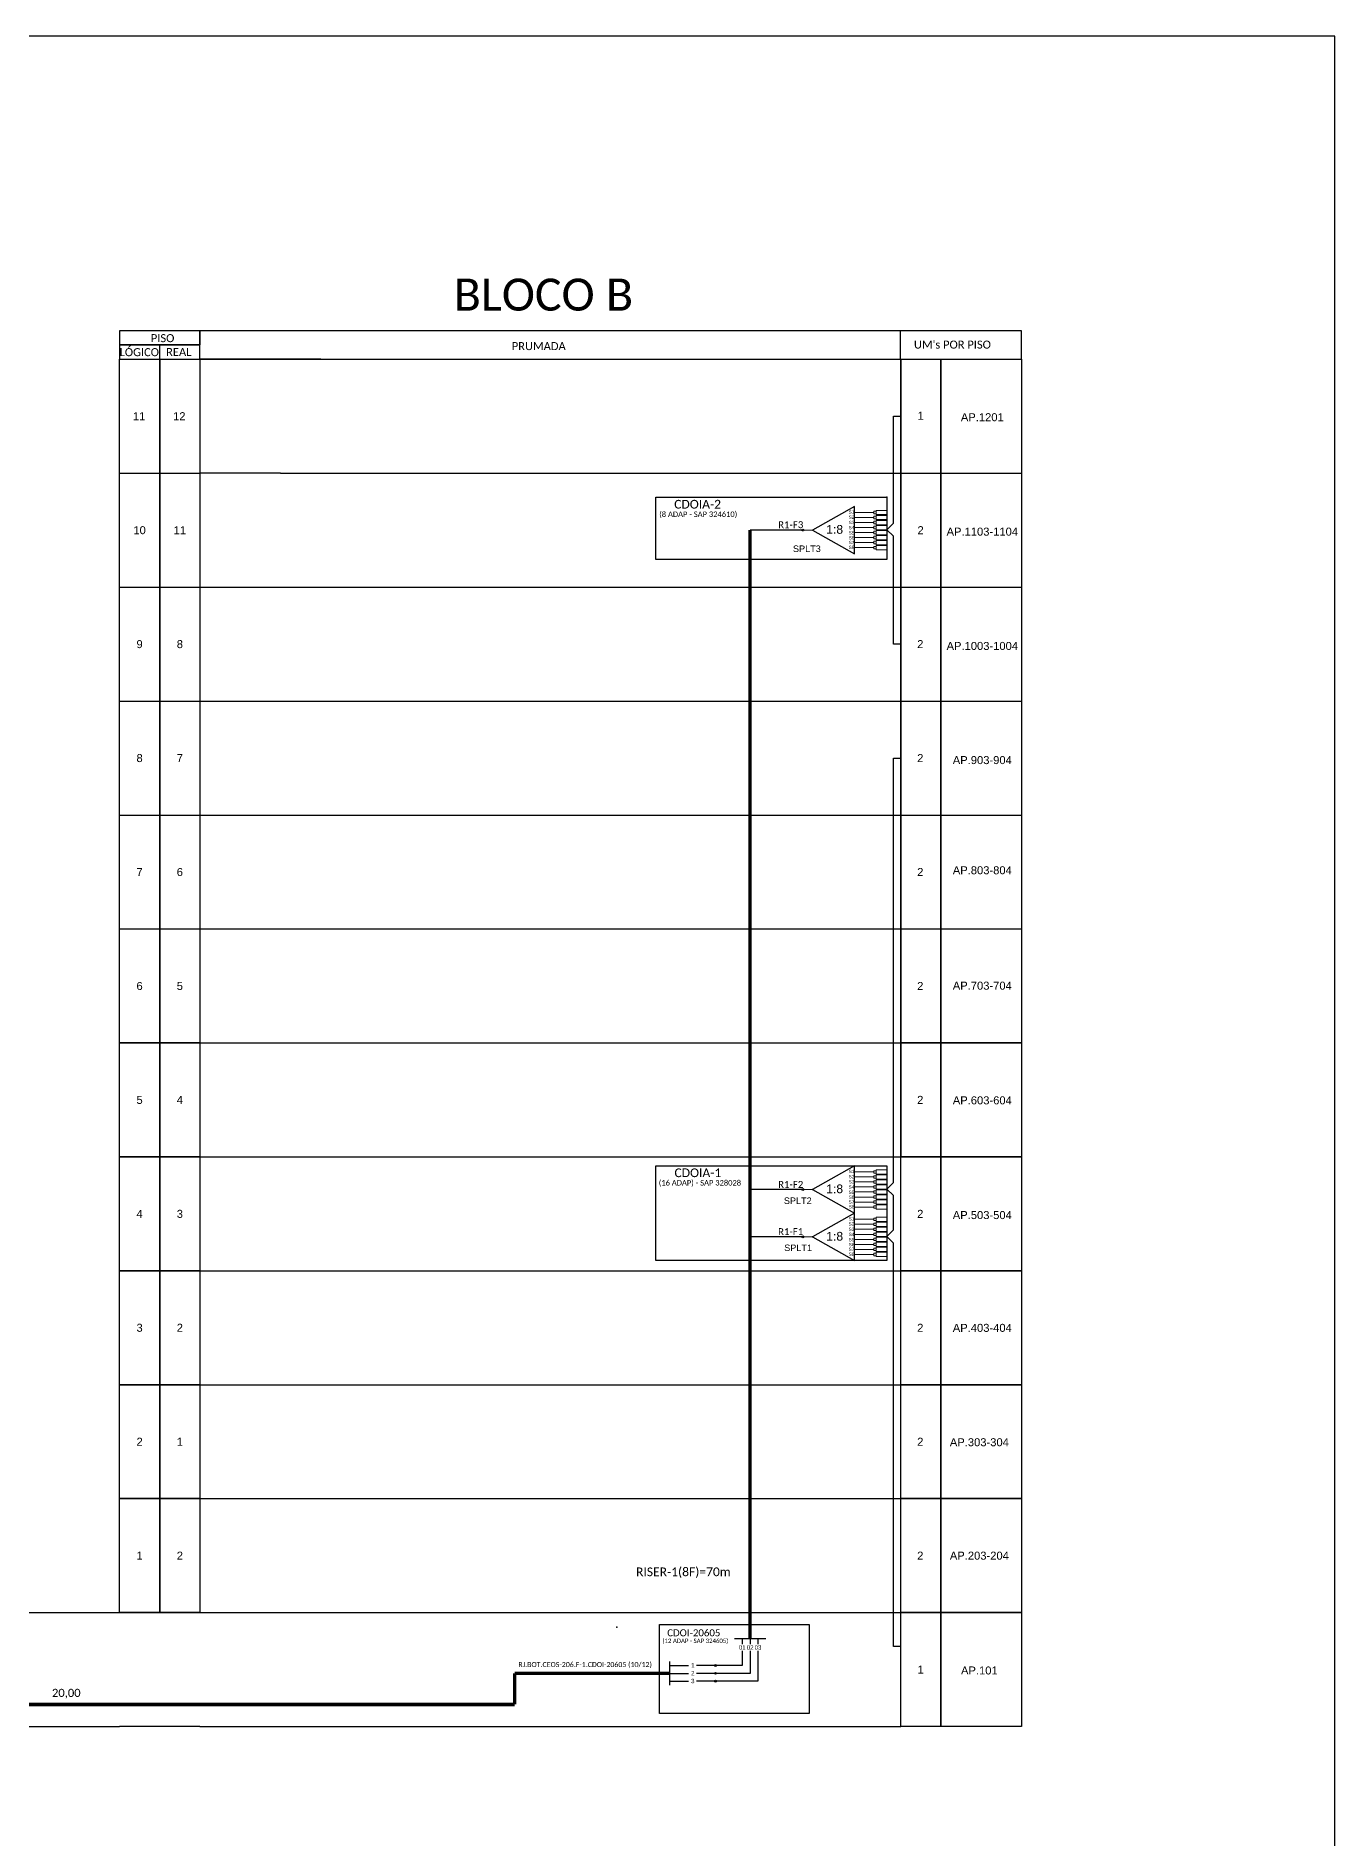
# Model space of a CAD drawing. Header units: inches. Extents: x 26733 to 28293, y 296242 to 297080.
# Drawn here: x 27994.7 to 28293.4, y 296665.6 to 297080.1 of the extents above; entities that cross this region are included whole.
import ezdxf
from ezdxf.enums import TextEntityAlignment as Align

# ---------------------------------------------------------------- set-up
doc = ezdxf.new("R2010")
doc.units = ezdxf.units.IN
doc.header["$MEASUREMENT"] = 0
doc.layers.get('0').update_dxf_attribs({"color": 252})
doc.styles.add('ARIAL', font='arial.ttf')
doc.styles.add('MtXpl_Calibri', font='calibri.ttf')
doc.styles.add('WMF-Calibri0', font='calibri.ttf')

# ---------------------------------------------------------------- blocks, each defined once
blk = doc.blocks.new('A$C415C251F')
at = {"color": 3}
blk.add_point((0, 0), dxfattribs=at)
blk = doc.blocks.new('SPLT_1-8_SC-APC')
at = {"color": 1}
blk.add_lwpolyline([(-7.37, -2.1), (-17.04, -7.55), (-7.37, -13), (-7.37, -2.1)], dxfattribs=at)
at = {"color": 3, "lineweight": 0}
for points in [[(-2.99, -3.51), (-7.37, -3.51)], [(-2.41, -3.02), (-2.41, -4)], [(-2.41, -3.02), (0, -3.02)], [(-2.41, -4), (0, -4)], [(-7.37, -4.66), (-2.99, -4.66)], [(-7.37, -5.82), (-2.99, -5.82)], [(-7.37, -6.97), (-2.99, -6.97)], [(-7.37, -8.12), (-2.99, -8.12)], [(-2.41, -4.17), (-2.41, -5.16)], [(-2.41, -4.17), (0, -4.17)], [(-2.41, -5.16), (0, -5.16)], [(-2.41, -5.32), (-2.41, -6.31)], [(-2.41, -5.32), (0, -5.32)], [(-2.41, -6.31), (0, -6.31)], [(-2.41, -6.48), (-2.41, -7.46)], [(-2.41, -6.48), (0, -6.48)], [(-2.41, -7.46), (0, -7.46)], [(-2.41, -7.63), (-2.41, -8.62)], [(-2.41, -7.63), (0, -7.63)], [(-7.37, -9.28), (-2.99, -9.28)], [(-7.37, -10.43), (-2.99, -10.43)], [(-7.37, -11.58), (-2.99, -11.58)], [(-2.41, -8.62), (0, -8.62)], [(-2.41, -8.78), (-2.41, -9.77)], [(-2.41, -8.78), (0, -8.78)], [(-2.41, -9.77), (0, -9.77)], [(-2.41, -9.94), (-2.41, -10.92)], [(-2.41, -9.94), (0, -9.94)], [(-2.41, -10.92), (0, -10.92)], [(-2.41, -11.09), (-2.41, -12.08)], [(-2.41, -11.09), (0, -11.09)], [(-2.41, -12.08), (0, -12.08)]]:
    blk.add_lwpolyline(points, dxfattribs=at)
for points in [[(-2.99, -3.22), (-2.41, -3.22), (-2.41, -3.8), (-2.99, -3.8)], [(-2.99, -4.38), (-2.41, -4.38), (-2.41, -4.95), (-2.99, -4.95)], [(-2.99, -5.53), (-2.41, -5.53), (-2.41, -6.1), (-2.99, -6.1)], [(-2.99, -6.68), (-2.41, -6.68), (-2.41, -7.26), (-2.99, -7.26)], [(-2.99, -7.84), (-2.41, -7.84), (-2.41, -8.41), (-2.99, -8.41)], [(-2.99, -8.99), (-2.41, -8.99), (-2.41, -9.56), (-2.99, -9.56)], [(-2.99, -10.14), (-2.41, -10.14), (-2.41, -10.72), (-2.99, -10.72)], [(-2.99, -11.3), (-2.41, -11.3), (-2.41, -11.87), (-2.99, -11.87)]]:
    blk.add_lwpolyline(points, close=True, dxfattribs=at)
at = {"color": 1, "lineweight": 0}
blk.add_lwpolyline([(-17.04, -7.55), (-19.26, -7.55)], dxfattribs=at)
at = {"color": 1, "style": 'ARIAL'}
for s, height, p in [('S1', 0.75, (-8.74, -3.78)), ('1:8', 2, (-13.91, -8.4)), ('S2', 0.75, (-8.74, -4.97)), ('S3', 0.75, (-8.74, -6.18)), ('S4', 0.75, (-8.74, -7.36)), ('S5', 0.75, (-8.74, -8.57)), ('S6', 0.75, (-8.74, -9.69)), ('S7', 0.75, (-8.74, -10.78)), ('S8', 0.75, (-8.74, -11.9))]:
    blk.add_text(s, height=height, dxfattribs=at).set_placement(p)
blk = doc.blocks.new('LEG_CDOIA8_C-SPLT_ESQ')
at = {"color": 3, "extrusion": (0, 0, -1), "xscale": -1, "zscale": -1}
blk.add_blockref('A$C415C251F', (0, 0), dxfattribs=at)
at = {"color": 1, "style": 'WMF-Calibri0', "flags": 4}
blk.add_attdef('MODELO', text='', height=1.5, dxfattribs=at).set_placement((22.54, -4.54), align=Align.CENTER)
blk.add_attdef('CDO', (21.44, -2.61), '', height=2, dxfattribs=at)
at = {"style": 'ARIAL', "flags": 4}
blk.add_attdef('SPLITAGEM', text='', height=1.5, dxfattribs=at).set_placement((18.61, -12.59), align=Align.CENTER)

msp = doc.modelspace()

# ---------------------------------------------------------------- hatches: boundary and pattern name
h = msp.add_hatch(color=3)
h.dxf.hatch_style = 1
edge = h.paths.add_edge_path()
edge.add_arc((28171.07, 296966.53), 0.205, 0, 360)
h = msp.add_hatch(color=3)
h.dxf.hatch_style = 1
edge = h.paths.add_edge_path()
edge.add_arc((28171.07, 296814.93), 0.205, 0, 360)
h = msp.add_hatch(color=3)
h.dxf.hatch_style = 1
edge = h.paths.add_edge_path()
edge.add_arc((28171.07, 296804.04), 0.205, 0, 360)
h = msp.add_hatch(color=3)
h.dxf.hatch_style = 1
edge = h.paths.add_edge_path()
edge.add_arc((28150.94, 296705.5), 0.205, 0, 360)
h = msp.add_hatch(color=3)
h.dxf.hatch_style = 1
edge = h.paths.add_edge_path()
edge.add_arc((28150.94, 296703.69), 0.205, 0, 360)
h = msp.add_hatch(color=3)
h.dxf.hatch_style = 1
edge = h.paths.add_edge_path()
edge.add_arc((28150.94, 296701.89), 0.205, 0, 360)

# ---------------------------------------------------------------- linework, layer by layer
at = {"color": 0}
for p, q in [((28013.87, 297005.8), (28023.13, 297005.8)), ((28013.87, 296979.6), (28013.87, 297005.8)), ((28013.87, 297005.8), (28023.13, 297005.8)), ((28023.13, 297005.8), (28023.13, 296979.6)), ((28023.13, 297005.8), (28032.39, 297005.8)), ((28023.13, 296979.6), (28023.13, 297005.8)), ((28023.13, 297005.8), (28032.39, 297005.8)), ((28032.39, 297005.8), (28032.39, 296979.6)), ((28050.9, 297005.8), (28032.39, 297005.8)), ((28032.39, 297005.8), (28032.39, 296979.6)), ((28050.9, 297005.8), (28032.39, 297005.8)), ((28060.16, 297005.8), (28050.9, 297005.8)), ((28060.16, 297005.8), (28050.9, 297005.8)), ((28060.16, 297005.8), (28193.55, 297005.8)), ((28060.16, 297005.8), (28193.55, 297005.8)), ((28193.55, 297005.8), (28193.55, 296979.6)), ((28193.55, 297005.8), (28202.81, 297005.8)), ((28193.55, 296979.6), (28193.55, 297005.8)), ((28193.55, 297005.8), (28202.81, 297005.8)), ((28202.81, 297005.8), (28221.32, 297005.8)), ((28202.81, 296979.6), (28202.81, 297005.8)), ((28202.81, 297005.8), (28202.81, 296979.6)), ((28202.81, 297005.8), (28221.32, 297005.8)), ((28221.32, 297005.8), (28221.32, 296979.6)), ((28013.87, 296979.6), (28023.13, 296979.6)), ((28013.87, 296953.41), (28013.87, 296979.6)), ((28013.87, 296979.6), (28023.13, 296979.6)), ((28023.13, 296979.6), (28023.13, 296953.41)), ((28023.13, 296979.6), (28032.39, 296979.6)), ((28023.13, 296953.41), (28023.13, 296979.6)), ((28023.13, 296979.6), (28032.39, 296979.6)), ((28032.39, 296979.6), (28032.39, 296953.41)), ((28050.9, 296979.6), (28032.39, 296979.6)), ((28032.39, 296979.6), (28032.39, 296953.41)), ((28050.9, 296979.6), (28032.39, 296979.6)), ((28050.9, 296979.6), (28193.55, 296979.6)), ((28050.9, 296979.6), (28193.55, 296979.6)), ((28193.55, 296979.6), (28193.55, 296953.41)), ((28193.55, 296979.6), (28202.81, 296979.6)), ((28193.55, 296953.41), (28193.55, 296979.6)), ((28193.55, 296979.6), (28202.81, 296979.6)), ((28202.81, 296979.6), (28221.32, 296979.6)), ((28202.81, 296953.41), (28202.81, 296979.6)), ((28202.81, 296979.6), (28202.81, 296953.41)), ((28202.81, 296979.6), (28221.32, 296979.6)), ((28221.32, 296979.6), (28221.32, 296953.41)), ((28013.87, 296953.41), (28023.13, 296953.41)), ((28013.87, 296927.21), (28013.87, 296953.41)), ((28013.87, 296953.41), (28023.13, 296953.41)), ((28013.87, 296953.41), (28023.13, 296953.41)), ((28013.87, 296953.41), (28023.13, 296953.41)), ((28023.13, 296953.41), (28023.13, 296927.21)), ((28023.13, 296953.41), (28032.39, 296953.41)), ((28023.13, 296927.21), (28023.13, 296953.41)), ((28023.13, 296953.41), (28032.39, 296953.41)), ((28023.13, 296953.41), (28032.39, 296953.41)), ((28023.13, 296953.41), (28032.39, 296953.41)), ((28032.39, 296953.41), (28032.39, 296927.21)), ((28032.39, 296953.41), (28032.39, 296927.21)), ((28032.39, 296953.41), (28032.39, 296927.21)), ((28032.39, 296953.41), (28032.39, 296927.21)), ((28032.39, 296953.41), (28193.55, 296953.41)), ((28032.39, 296953.41), (28193.55, 296953.41)), ((28193.55, 296953.41), (28193.55, 296927.21)), ((28193.55, 296953.41), (28202.81, 296953.41)), ((28193.55, 296927.21), (28193.55, 296953.41)), ((28193.55, 296953.41), (28202.81, 296953.41)), ((28193.55, 296953.41), (28202.81, 296953.41)), ((28202.81, 296953.41), (28221.32, 296953.41)), ((28202.81, 296927.21), (28202.81, 296953.41)), ((28202.81, 296953.41), (28202.81, 296927.21)), ((28202.81, 296953.41), (28221.32, 296953.41)), ((28202.81, 296953.41), (28221.32, 296953.41)), ((28202.81, 296953.41), (28221.32, 296953.41)), ((28221.32, 296953.41), (28221.32, 296927.21)), ((28013.87, 296927.21), (28023.13, 296927.21)), ((28013.87, 296901.02), (28013.87, 296927.21)), ((28023.13, 296927.21), (28023.13, 296901.02)), ((28023.13, 296927.21), (28032.39, 296927.21)), ((28023.13, 296901.02), (28023.13, 296927.21)), ((28032.39, 296927.21), (28032.39, 296901.02)), ((28032.39, 296927.21), (28032.39, 296901.02)), ((28032.39, 296927.21), (28032.39, 296901.02)), ((28032.39, 296927.21), (28032.39, 296901.02)), ((28193.55, 296927.21), (28193.55, 296901.02)), ((28193.55, 296927.21), (28202.81, 296927.21)), ((28193.55, 296901.02), (28193.55, 296927.21)), ((28202.81, 296927.21), (28221.32, 296927.21)), ((28202.81, 296901.02), (28202.81, 296927.21)), ((28202.81, 296927.21), (28202.81, 296901.02)), ((28221.32, 296927.21), (28221.32, 296901.02)), ((28013.87, 296901.02), (28023.13, 296901.02)), ((28013.87, 296874.82), (28013.87, 296901.02)), ((28023.13, 296901.02), (28023.13, 296874.82)), ((28023.13, 296901.02), (28032.39, 296901.02)), ((28023.13, 296874.82), (28023.13, 296901.02)), ((28032.39, 296901.02), (28032.39, 296874.82)), ((28032.39, 296901.02), (28032.39, 296874.82)), ((28032.39, 296901.02), (28032.39, 296874.82)), ((28032.39, 296901.02), (28032.39, 296874.82)), ((28193.55, 296901.02), (28193.55, 296874.82)), ((28193.55, 296901.02), (28202.81, 296901.02)), ((28193.55, 296874.82), (28193.55, 296901.02)), ((28202.81, 296901.02), (28221.32, 296901.02)), ((28202.81, 296874.82), (28202.81, 296901.02)), ((28202.81, 296901.02), (28202.81, 296874.82)), ((28221.32, 296901.02), (28221.32, 296874.82)), ((28013.87, 296874.82), (28023.13, 296874.82)), ((28013.87, 296848.63), (28013.87, 296874.82)), ((28023.13, 296874.82), (28023.13, 296848.63)), ((28023.13, 296874.82), (28032.39, 296874.82)), ((28023.13, 296848.63), (28023.13, 296874.82)), ((28032.39, 296874.82), (28032.39, 296848.63)), ((28032.39, 296874.82), (28032.39, 296848.63)), ((28032.39, 296874.82), (28032.39, 296848.63)), ((28032.39, 296874.82), (28032.39, 296848.63)), ((28193.55, 296874.82), (28193.55, 296848.63)), ((28193.55, 296874.82), (28202.81, 296874.82)), ((28193.55, 296848.63), (28193.55, 296874.82)), ((28202.81, 296874.82), (28221.32, 296874.82)), ((28202.81, 296848.63), (28202.81, 296874.82)), ((28202.81, 296874.82), (28202.81, 296848.63)), ((28221.32, 296874.82), (28221.32, 296848.63)), ((28013.87, 296848.63), (28023.13, 296848.63)), ((28013.87, 296822.43), (28013.87, 296848.63)), ((28023.13, 296848.63), (28013.87, 296848.63)), ((28023.13, 296848.63), (28023.13, 296822.43)), ((28023.13, 296848.63), (28032.39, 296848.63)), ((28023.13, 296822.43), (28023.13, 296848.63)), ((28032.39, 296848.63), (28023.13, 296848.63)), ((28032.39, 296848.63), (28032.39, 296822.43)), ((28032.39, 296848.63), (28032.39, 296822.43)), ((28032.39, 296848.63), (28032.39, 296822.43)), ((28032.39, 296848.63), (28032.39, 296822.43)), ((28193.55, 296848.63), (28193.55, 296822.43)), ((28193.55, 296848.63), (28202.81, 296848.63)), ((28193.55, 296822.43), (28193.55, 296848.63)), ((28202.81, 296848.63), (28193.55, 296848.63)), ((28202.81, 296848.63), (28221.32, 296848.63)), ((28202.81, 296822.43), (28202.81, 296848.63)), ((28202.81, 296848.63), (28202.81, 296822.43)), ((28221.32, 296848.63), (28202.81, 296848.63)), ((28221.32, 296848.63), (28221.32, 296822.43)), ((28023.13, 296822.43), (28013.87, 296822.43)), ((28032.39, 296822.43), (28023.13, 296822.43)), ((28032.39, 296822.43), (28032.39, 296796.24)), ((28032.39, 296822.43), (28032.39, 296796.24)), ((28202.81, 296822.43), (28193.55, 296822.43)), ((28221.32, 296822.43), (28202.81, 296822.43)), ((28032.39, 296796.24), (28032.39, 296770.04)), ((28032.39, 296796.24), (28032.39, 296770.04)), ((28032.39, 296770.04), (28032.39, 296743.85)), ((28032.39, 296770.04), (28032.39, 296743.85)), ((28032.39, 296743.85), (28032.39, 296717.65)), ((28032.39, 296743.85), (28032.39, 296717.65)), ((28013.87, 296717.65), (28023.13, 296717.65)), ((28023.13, 296717.65), (28032.39, 296717.65)), ((28023.13, 296691.46), (28013.87, 296691.46)), ((28032.39, 296691.46), (28023.13, 296691.46)), ((28032.39, 296691.46), (28193.55, 296691.46))]:
    msp.add_line(p, q, dxfattribs=at)
at = {"color": 5}
msp.add_line((28155.3, 296711.73), (28162.52, 296711.73), dxfattribs=at)
at = {"color": 0}
for points in [[(28293.43, 296241.54), (28293.43, 297080.1), (27699.43, 297080.1), (27699.43, 296241.54), (28293.43, 296241.54)], [(28032.39, 297005.8), (28221.32, 297005.8), (28221.32, 297012.37), (28032.39, 297012.37), (28032.39, 297012.37), (28032.39, 297009.08)], [(28193.54, 297005.8), (28193.54, 297012.37)], [(28023.13, 297005.8), (28023.13, 297009.08)], [(28032.39, 296927.21), (28193.55, 296927.21)], [(28032.39, 296901.02), (28193.55, 296901.02)], [(28032.39, 296874.82), (28193.55, 296874.82)], [(28032.39, 296848.63), (28193.55, 296848.63)], [(28032.39, 296822.43), (28193.55, 296822.43)], [(28032.39, 296796.24), (28193.55, 296796.24)], [(28032.39, 296770.04), (28193.55, 296770.04)], [(28032.39, 296743.85), (28193.55, 296743.85)], [(27990.89, 296717.65), (28013.87, 296717.65)], [(28032.39, 296717.65), (28193.55, 296717.65)], [(27990.89, 296691.46), (28013.87, 296691.46)]]:
    msp.add_lwpolyline(points, dxfattribs=at)
for points in [[(28013.87, 297009.08), (28032.39, 297009.08), (28032.39, 297012.37), (28013.87, 297012.37)], [(28013.87, 297005.8), (28032.39, 297005.8), (28032.39, 297009.08), (28013.87, 297009.08)], [(28013.87, 296822.43), (28023.13, 296822.43), (28023.13, 296796.24), (28013.87, 296796.24)], [(28023.13, 296822.43), (28032.39, 296822.43), (28032.39, 296796.24), (28023.13, 296796.24)], [(28193.55, 296822.43), (28202.81, 296822.43), (28202.81, 296796.24), (28193.55, 296796.24)], [(28202.81, 296822.43), (28221.32, 296822.43), (28221.32, 296796.24), (28202.81, 296796.24)], [(28013.87, 296796.24), (28023.13, 296796.24), (28023.13, 296770.04), (28013.87, 296770.04)], [(28023.13, 296796.24), (28032.39, 296796.24), (28032.39, 296770.04), (28023.13, 296770.04)], [(28193.55, 296796.24), (28202.81, 296796.24), (28202.81, 296770.04), (28193.55, 296770.04)], [(28202.81, 296796.24), (28221.32, 296796.24), (28221.32, 296770.04), (28202.81, 296770.04)], [(28013.87, 296770.04), (28023.13, 296770.04), (28023.13, 296743.85), (28013.87, 296743.85)], [(28023.13, 296770.04), (28032.39, 296770.04), (28032.39, 296743.85), (28023.13, 296743.85)], [(28193.55, 296770.04), (28202.81, 296770.04), (28202.81, 296743.85), (28193.55, 296743.85)], [(28202.81, 296770.04), (28221.32, 296770.04), (28221.32, 296743.85), (28202.81, 296743.85)], [(28013.87, 296743.85), (28023.13, 296743.85), (28023.13, 296717.65), (28013.87, 296717.65)], [(28023.13, 296743.85), (28032.39, 296743.85), (28032.39, 296717.65), (28023.13, 296717.65)], [(28193.55, 296743.85), (28202.81, 296743.85), (28202.81, 296717.65), (28193.55, 296717.65)], [(28202.81, 296743.85), (28221.32, 296743.85), (28221.32, 296717.65), (28202.81, 296717.65)], [(28193.55, 296717.65), (28202.81, 296717.65), (28202.81, 296691.46), (28193.55, 296691.46)], [(28202.81, 296717.65), (28221.32, 296717.65), (28221.32, 296691.46), (28202.81, 296691.46)]]:
    msp.add_lwpolyline(points, close=True, dxfattribs=at)
at = {"color": 3}
for points in [[(28193.55, 296940.31), (28191.9, 296940.31), (28191.9, 296965.1), (28190.33, 296966.61), (28191.9, 296968.12), (28191.9, 296992.7), (28193.55, 296992.7)], [(28191.9, 296806.79), (28191.9, 296806.79), (28191.9, 296813.51), (28190.33, 296815.02), (28191.9, 296816.52), (28191.9, 296914.11), (28193.55, 296914.11)], [(28193.55, 296709.86), (28191.9, 296709.86), (28191.9, 296802.61), (28190.33, 296804.12), (28191.9, 296805.63), (28191.9, 296806.79)], [(28140.47, 296705.5), (28144.72, 296705.5), (28144.72, 296705.5)], [(28150.73, 296705.5), (28146.58, 296705.5)]]:
    msp.add_lwpolyline(points, dxfattribs=at)
at = {"color": 1}
for points in [[(28137.2, 296974.08), (28190.33, 296974.08), (28190.33, 296959.76), (28137.2, 296959.76)], [(28137.2, 296820.38), (28190.33, 296820.38), (28190.33, 296798.59), (28137.2, 296798.59)], [(28138.09, 296714.94), (28172.47, 296714.94), (28172.47, 296694.47), (28138.09, 296694.47)]]:
    msp.add_lwpolyline(points, close=True, dxfattribs=at)
at = {"color": 5, "const_width": 0.8}
for points in [[(28158.91, 296814.93), (28158.91, 296966.53)], [(28158.91, 296814.93), (28158.91, 296729.92)], [(28158.91, 296729.92), (28158.91, 296711.73)]]:
    msp.add_lwpolyline(points, dxfattribs=at)
at = {"color": 5}
for points in [[(28170.86, 296966.53), (28158.91, 296966.53)], [(28170.86, 296814.93), (28158.91, 296814.93)], [(28170.86, 296804.04), (28158.91, 296804.04)], [(28160.71, 296708.87), (28160.71, 296701.89), (28150.94, 296701.89)], [(28158.91, 296708.87), (28158.91, 296703.69), (28150.94, 296703.69)], [(28157.1, 296708.87), (28157.1, 296705.5), (28150.94, 296705.5)], [(28157.1, 296711.73), (28157.1, 296710.4)], [(28158.91, 296711.73), (28158.91, 296710.4)], [(28160.71, 296711.73), (28160.71, 296710.4)]]:
    msp.add_lwpolyline(points, dxfattribs=at)
at = {"color": 1}
for points in [[(28190.33, 296798.59), (28190.33, 296798.59), (28190.33, 296798.59), (28137.2, 296798.59), (28137.2, 296820.38), (28137.2, 296820.38)], [(28182.96, 296820.38), (28173.29, 296814.93), (28182.96, 296809.48), (28182.96, 296820.38)], [(28182.96, 296809.48), (28173.29, 296804.04), (28182.96, 296798.59), (28182.96, 296809.48)], [(28140.47, 296700.99), (28140.47, 296706.4)]]:
    msp.add_lwpolyline(points, dxfattribs=at)
at = {"color": 3, "lineweight": 0}
for points in [[(28187.34, 296818.97), (28182.96, 296818.97)], [(28182.96, 296817.82), (28187.34, 296817.82)], [(28182.96, 296816.66), (28187.34, 296816.66)], [(28187.92, 296819.46), (28187.92, 296818.48)], [(28187.92, 296819.46), (28190.33, 296819.46)], [(28187.92, 296818.48), (28190.33, 296818.48)], [(28187.92, 296818.31), (28187.92, 296817.32)], [(28187.92, 296818.31), (28190.33, 296818.31)], [(28187.92, 296817.32), (28190.33, 296817.32)], [(28187.92, 296817.16), (28187.92, 296816.17)], [(28187.92, 296817.16), (28190.33, 296817.16)], [(28182.96, 296815.51), (28187.34, 296815.51)], [(28182.96, 296814.36), (28187.34, 296814.36)], [(28182.96, 296813.2), (28187.34, 296813.2)], [(28187.92, 296816.17), (28190.33, 296816.17)], [(28187.92, 296816), (28187.92, 296815.02)], [(28187.92, 296816), (28190.33, 296816)], [(28187.92, 296815.02), (28190.33, 296815.02)], [(28187.92, 296814.85), (28187.92, 296813.86)], [(28187.92, 296814.85), (28190.33, 296814.85)], [(28187.92, 296813.86), (28190.33, 296813.86)], [(28187.92, 296813.7), (28187.92, 296812.71)], [(28187.92, 296813.7), (28190.33, 296813.7)], [(28187.92, 296812.71), (28190.33, 296812.71)], [(28187.92, 296812.54), (28187.92, 296811.56)], [(28187.92, 296812.54), (28190.33, 296812.54)], [(28182.96, 296812.05), (28187.34, 296812.05)], [(28182.96, 296810.9), (28187.34, 296810.9)], [(28187.92, 296811.56), (28190.33, 296811.56)], [(28187.92, 296811.39), (28187.92, 296810.4)], [(28187.92, 296811.39), (28190.33, 296811.39)], [(28187.92, 296810.4), (28190.33, 296810.4)], [(28187.92, 296808.56), (28187.92, 296807.58)], [(28187.92, 296808.56), (28190.33, 296808.56)], [(28187.34, 296808.07), (28182.96, 296808.07)], [(28182.96, 296806.92), (28187.34, 296806.92)], [(28182.96, 296805.77), (28187.34, 296805.77)], [(28182.96, 296804.61), (28187.34, 296804.61)], [(28187.92, 296807.58), (28190.33, 296807.58)], [(28187.92, 296807.41), (28187.92, 296806.43)], [(28187.92, 296807.41), (28190.33, 296807.41)], [(28187.92, 296806.43), (28190.33, 296806.43)], [(28187.92, 296806.26), (28187.92, 296805.27)], [(28187.92, 296806.26), (28190.33, 296806.26)], [(28187.92, 296805.27), (28190.33, 296805.27)], [(28187.92, 296805.11), (28187.92, 296804.12)], [(28187.92, 296805.11), (28190.33, 296805.11)], [(28182.96, 296803.46), (28187.34, 296803.46)], [(28182.96, 296802.31), (28187.34, 296802.31)], [(28182.96, 296801.15), (28187.34, 296801.15)], [(28187.92, 296804.12), (28190.33, 296804.12)], [(28187.92, 296803.95), (28187.92, 296802.97)], [(28187.92, 296803.95), (28190.33, 296803.95)], [(28187.92, 296802.97), (28190.33, 296802.97)], [(28187.92, 296802.8), (28187.92, 296801.81)], [(28187.92, 296802.8), (28190.33, 296802.8)], [(28187.92, 296801.81), (28190.33, 296801.81)], [(28187.92, 296801.65), (28187.92, 296800.66)], [(28187.92, 296801.65), (28190.33, 296801.65)], [(28187.92, 296800.66), (28190.33, 296800.66)], [(28187.92, 296800.49), (28187.92, 296799.51)], [(28187.92, 296800.49), (28190.33, 296800.49)], [(28182.96, 296800), (28187.34, 296800)], [(28187.92, 296799.51), (28190.33, 296799.51)]]:
    msp.add_lwpolyline(points, dxfattribs=at)
for points in [[(28187.34, 296819.25), (28187.92, 296819.25), (28187.92, 296818.68), (28187.34, 296818.68)], [(28187.34, 296818.1), (28187.92, 296818.1), (28187.92, 296817.53), (28187.34, 296817.53)], [(28187.34, 296816.95), (28187.92, 296816.95), (28187.92, 296816.38), (28187.34, 296816.38)], [(28187.34, 296815.8), (28187.92, 296815.8), (28187.92, 296815.22), (28187.34, 296815.22)], [(28187.34, 296814.64), (28187.92, 296814.64), (28187.92, 296814.07), (28187.34, 296814.07)], [(28187.34, 296813.49), (28187.92, 296813.49), (28187.92, 296812.92), (28187.34, 296812.92)], [(28187.34, 296812.34), (28187.92, 296812.34), (28187.92, 296811.76), (28187.34, 296811.76)], [(28187.34, 296811.18), (28187.92, 296811.18), (28187.92, 296810.61), (28187.34, 296810.61)], [(28187.34, 296808.36), (28187.92, 296808.36), (28187.92, 296807.79), (28187.34, 296807.79)], [(28187.34, 296807.2), (28187.92, 296807.2), (28187.92, 296806.63), (28187.34, 296806.63)], [(28187.34, 296806.05), (28187.92, 296806.05), (28187.92, 296805.48), (28187.34, 296805.48)], [(28187.34, 296804.9), (28187.92, 296804.9), (28187.92, 296804.33), (28187.34, 296804.33)], [(28187.34, 296803.75), (28187.92, 296803.75), (28187.92, 296803.17), (28187.34, 296803.17)], [(28187.34, 296802.59), (28187.92, 296802.59), (28187.92, 296802.02), (28187.34, 296802.02)], [(28187.34, 296801.44), (28187.92, 296801.44), (28187.92, 296800.87), (28187.34, 296800.87)], [(28187.34, 296800.29), (28187.92, 296800.29), (28187.92, 296799.71), (28187.34, 296799.71)]]:
    msp.add_lwpolyline(points, close=True, dxfattribs=at)
at = {"color": 1, "lineweight": 0}
for points in [[(28173.29, 296814.93), (28171.07, 296814.93)], [(28173.29, 296804.04), (28171.07, 296804.04)]]:
    msp.add_lwpolyline(points, dxfattribs=at)
at = {"color": 1, "const_width": 0.8}
for points in [[(28140.47, 296703.69), (28104.76, 296703.69), (28104.76, 296703.69), (28104.76, 296703.69)], [(28104.76, 296703.69), (28104.76, 296696.53)], [(27838.96, 296671.58), (27838.96, 296671.58), (27880.88, 296671.58), (27880.88, 296696.53), (28104.76, 296696.53)]]:
    msp.add_lwpolyline(points, dxfattribs=at)
at = {"color": 2}
for points in [[(28140.47, 296703.69), (28144.72, 296703.69), (28144.72, 296703.69)], [(28150.73, 296703.69), (28146.58, 296703.69)]]:
    msp.add_lwpolyline(points, dxfattribs=at)
at = {"color": 7}
for points in [[(28140.47, 296701.89), (28144.72, 296701.89), (28144.72, 296701.89)], [(28150.73, 296701.89), (28146.58, 296701.89)]]:
    msp.add_lwpolyline(points, dxfattribs=at)
at = {"color": 3}
for centre in [(28171.07, 296966.53), (28171.07, 296814.93), (28171.07, 296804.04), (28150.94, 296705.5), (28150.94, 296703.69), (28150.94, 296701.89)]:
    msp.add_circle(centre, 0.205, dxfattribs=at)
for p in [(28173.29, 296814.93), (28173.29, 296804.04)]:
    msp.add_point(p)

# ---------------------------------------------------------------- block references
for name in ['SPLT_1-8_SC-APC', 'A$C415C251F']:
    msp.add_blockref(name, (28190.33, 296974.08), dxfattribs=at)
ref = msp.add_blockref('LEG_CDOIA8_C-SPLT_ESQ', (28128.29, 296714.3), dxfattribs=dict(at, xscale=0.8000000000001819, yscale=0.8000000000001819, zscale=0.8000000000001819))
ref.add_attrib('CDO', 'CDOI-20605', (28139.85, 296712.21), dxfattribs={"color": 1, "height": 1.6, "style": 'WMF-Calibri0'})
ref.add_attrib('MODELO', '(12 ADAP - SAP 324605)', dxfattribs={"color": 1, "height": 1, "style": 'WMF-Calibri0'}).set_placement((28146.33, 296710.67), align=Align.CENTER)

# ---------------------------------------------------------------- texts
at = {"color": 0}
for s, height, style, p in [('BLOCO B', 7.371, 'WMF-Calibri0', (28090.74, 297016.97)), ('     PISO', 1.84, 'WMF-Calibri0', (28017.84, 297009.73)), ('  LÓGICO', 1.84, 'WMF-Calibri0', (28012.6, 297006.51)), ('    REAL', 1.84, 'WMF-Calibri0', (28022.01, 297006.55)), ('PRUMADA', 1.84, 'WMF-Calibri0', (28104.1, 297007.9)), ("UM's POR PISO", 1.84, 'WMF-Calibri0', (28196.6, 297008.25)), ('SPLT1', 1.5, 'ARIAL', (28166.76, 296800.77)), ('20,00', 1.854, 'WMF-Calibri0', (27998.35, 296698.27))]:
    msp.add_text(s, height=height, dxfattribs=dict(at, style=style)).set_placement(p)
at = {"color": 0, "style": 'ARIAL'}
for s, height, p in [('11', 1.84, (28018.38, 296992.7)), ('12', 1.84, (28027.63, 296992.7)), ('1', 1.84, (28198.13, 296992.81)), ('AP.1201', 1.84, (28212.32, 296992.47)), ('10', 1.84, (28018.5, 296966.5)), ('11', 1.84, (28027.76, 296966.5)), ('2', 1.84, (28198.13, 296966.5)), ('AP.1103-1104', 1.84, (28212.32, 296966.17)), ('9', 1.84, (28018.5, 296940.31)), ('8', 1.84, (28027.76, 296940.31)), ('2', 1.84, (28198.05, 296940.31)), ('AP.1003-1004', 1.84, (28212.32, 296939.89)), ('8', 1.84, (28018.5, 296914.11)), ('7', 1.84, (28027.76, 296914.11)), ('2', 1.84, (28198.05, 296914.11)), ('AP.903-904', 1.84, (28212.32, 296913.65)), ('7', 1.84, (28018.5, 296887.92)), ('6', 1.84, (28027.76, 296887.92)), ('2', 1.84, (28198.05, 296887.92)), ('AP.803-804', 1.84, (28212.32, 296888.32)), ('6', 1.84, (28018.5, 296861.72)), ('5', 1.84, (28027.76, 296861.72)), ('2', 1.84, (28198.05, 296861.72)), ('AP.703-704', 1.84, (28212.32, 296861.79)), ('5', 1.84, (28018.5, 296835.53)), ('4', 1.84, (28027.76, 296835.53)), ('2', 1.84, (28198.05, 296835.53)), ('AP.603-604', 1.84, (28212.32, 296835.43)), ('4', 1.84, (28018.5, 296809.33)), ('3', 1.84, (28027.76, 296809.33)), ('2', 1.84, (28198.05, 296809.33)), ('AP.503-504', 1.84, (28212.32, 296809.05)), ('3', 1.84, (28018.5, 296783.14)), ('2', 1.84, (28027.76, 296783.14)), ('2', 1.84, (28198.05, 296783.14)), ('AP.403-404', 1.84, (28212.32, 296783.12)), ('2', 1.84, (28018.5, 296756.94)), ('1', 1.84, (28027.76, 296756.94)), ('2', 1.84, (28198.05, 296756.94)), ('AP.303-304', 1.84, (28211.64, 296756.82)), ('1', 1.84, (28018.5, 296730.75)), ('2', 1.84, (28027.76, 296730.75)), ('2', 1.84, (28198.05, 296730.75)), ('AP.203-204', 1.84, (28211.64, 296730.75)), ('01', 1, (28157.12, 296709.64)), ('02', 1, (28158.93, 296709.64)), ('03', 1, (28160.73, 296709.64)), ('1', 1, (28145.74, 296705.54)), ('1', 1.84, (28198.13, 296704.55)), ('AP.101', 1.84, (28211.64, 296704.35)), ('3', 1, (28145.74, 296701.93)), ('2', 1, (28145.74, 296703.73))]:
    msp.add_text(s, height=height, dxfattribs=at).set_placement(p, align=Align.MIDDLE_CENTER)
at = {"color": 1, "ltscale": 6, "style": 'WMF-Calibri0'}
msp.add_text('(8 ADAP - SAP 324610)', height=1.25, dxfattribs=at).set_placement((28146.98, 296969.54), align=Align.CENTER)
msp.add_text('CDOIA-2', height=2, dxfattribs=at).set_placement((28141.46, 296971.47))
at = {"color": 5, "style": 'WMF-Calibri0'}
for s, height, p in [('R1-F3', 1.6, (28165.36, 296966.96)), ('R1-F2', 1.6, (28165.36, 296815.29)), ('R1-F1', 1.6, (28165.35, 296804.44)), ('RISER-1(8F)=70m', 2, (28132.68, 296726.03))]:
    msp.add_text(s, height=height, dxfattribs=at).set_placement(p)
at = {"color": 255, "ltscale": 6, "style": 'ARIAL'}
msp.add_text('SPLT3', height=1.5, dxfattribs=at).set_placement((28171.97, 296961.49), align=Align.CENTER)
at = {"color": 1, "style": 'WMF-Calibri0'}
msp.add_text('(16 ADAP) - SAP 328028', height=1.25, dxfattribs=at).set_placement((28147.37, 296815.84), align=Align.CENTER)
at = {"color": 1}
for s, height, style, p in [('CDOIA-1', 2, 'WMF-Calibri0', (28141.52, 296817.77)), ('S1', 0.75, 'ARIAL', (28181.59, 296818.7)), ('S2', 0.75, 'ARIAL', (28181.59, 296817.51)), ('S3', 0.75, 'ARIAL', (28181.59, 296816.3)), ('1:8', 2, 'ARIAL', (28176.42, 296814.08)), ('S4', 0.75, 'ARIAL', (28181.59, 296815.12)), ('S5', 0.75, 'ARIAL', (28181.59, 296813.91)), ('S6', 0.75, 'ARIAL', (28181.59, 296812.79)), ('S7', 0.75, 'ARIAL', (28181.59, 296811.69)), ('S8', 0.75, 'ARIAL', (28181.59, 296810.58)), ('S1', 0.75, 'ARIAL', (28181.59, 296807.8)), ('1:8', 2, 'ARIAL', (28176.42, 296803.18)), ('S2', 0.75, 'ARIAL', (28181.59, 296806.62)), ('S3', 0.75, 'ARIAL', (28181.59, 296805.4)), ('S4', 0.75, 'ARIAL', (28181.59, 296804.23)), ('S5', 0.75, 'ARIAL', (28181.59, 296803.02)), ('S6', 0.75, 'ARIAL', (28181.59, 296801.9)), ('S7', 0.75, 'ARIAL', (28181.59, 296800.8)), ('S8', 0.75, 'ARIAL', (28181.59, 296799.68)), ('RJ.BOT.CEOS-206.F-1.CDOI-20605 (10/12)', 1.1616, 'MtXpl_Calibri', (28105.63, 296705.13))]:
    msp.add_text(s, height=height, dxfattribs=dict(at, style=style)).set_placement(p)
at = {"color": 255, "style": 'ARIAL'}
msp.add_text('SPLT2', height=1.5, dxfattribs=at).set_placement((28169.88, 296811.6), align=Align.CENTER)

doc.saveas('drawing.dxf')
